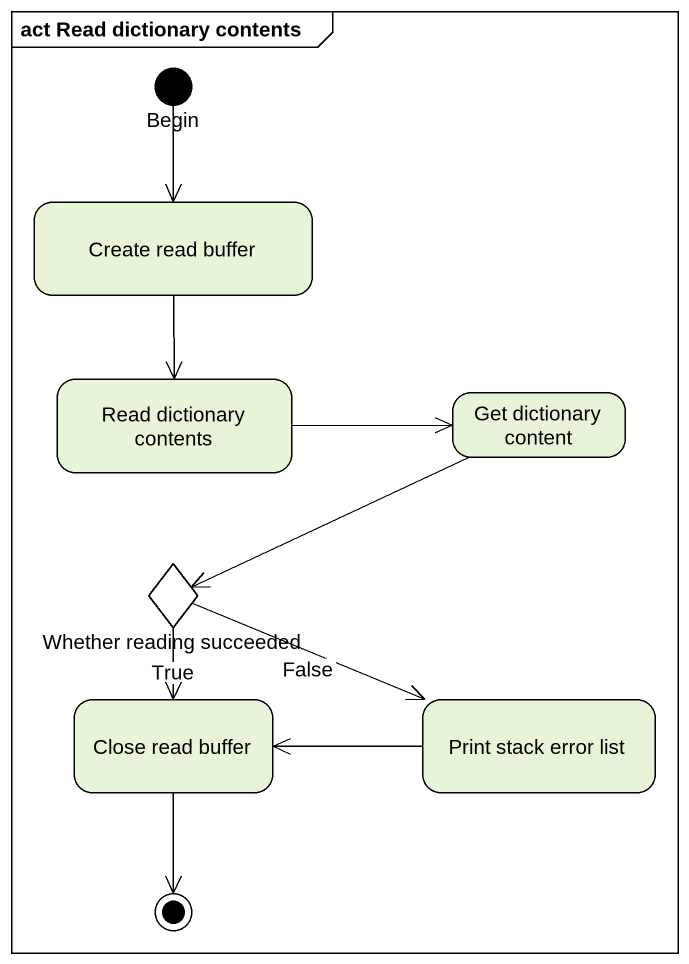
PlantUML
@startuml
mainframe act Read dictionary contents
hide empty description
state Begin <<start>>
state "Create read buffer" as Create_read_buffer
state "Read dictionary contents" as Read_dictionary_contents
state "Get dictionary content" as Get_dictionary_content
state "Whether reading succeeded" as Whether_reading_succeeded <<choice>>
state "Close read buffer" as Close_read_buffer
state "Print stack error list" as Print_stack_error_list
Begin --> Create_read_buffer
Create_read_buffer --> Read_dictionary_contents
Read_dictionary_contents -right-> Get_dictionary_content
Get_dictionary_content -left-> Whether_reading_succeeded
Whether_reading_succeeded --> Close_read_buffer : True
Whether_reading_succeeded -right-> Print_stack_error_list : False
Print_stack_error_list -left-> Close_read_buffer
Close_read_buffer --> [*]
@enduml
